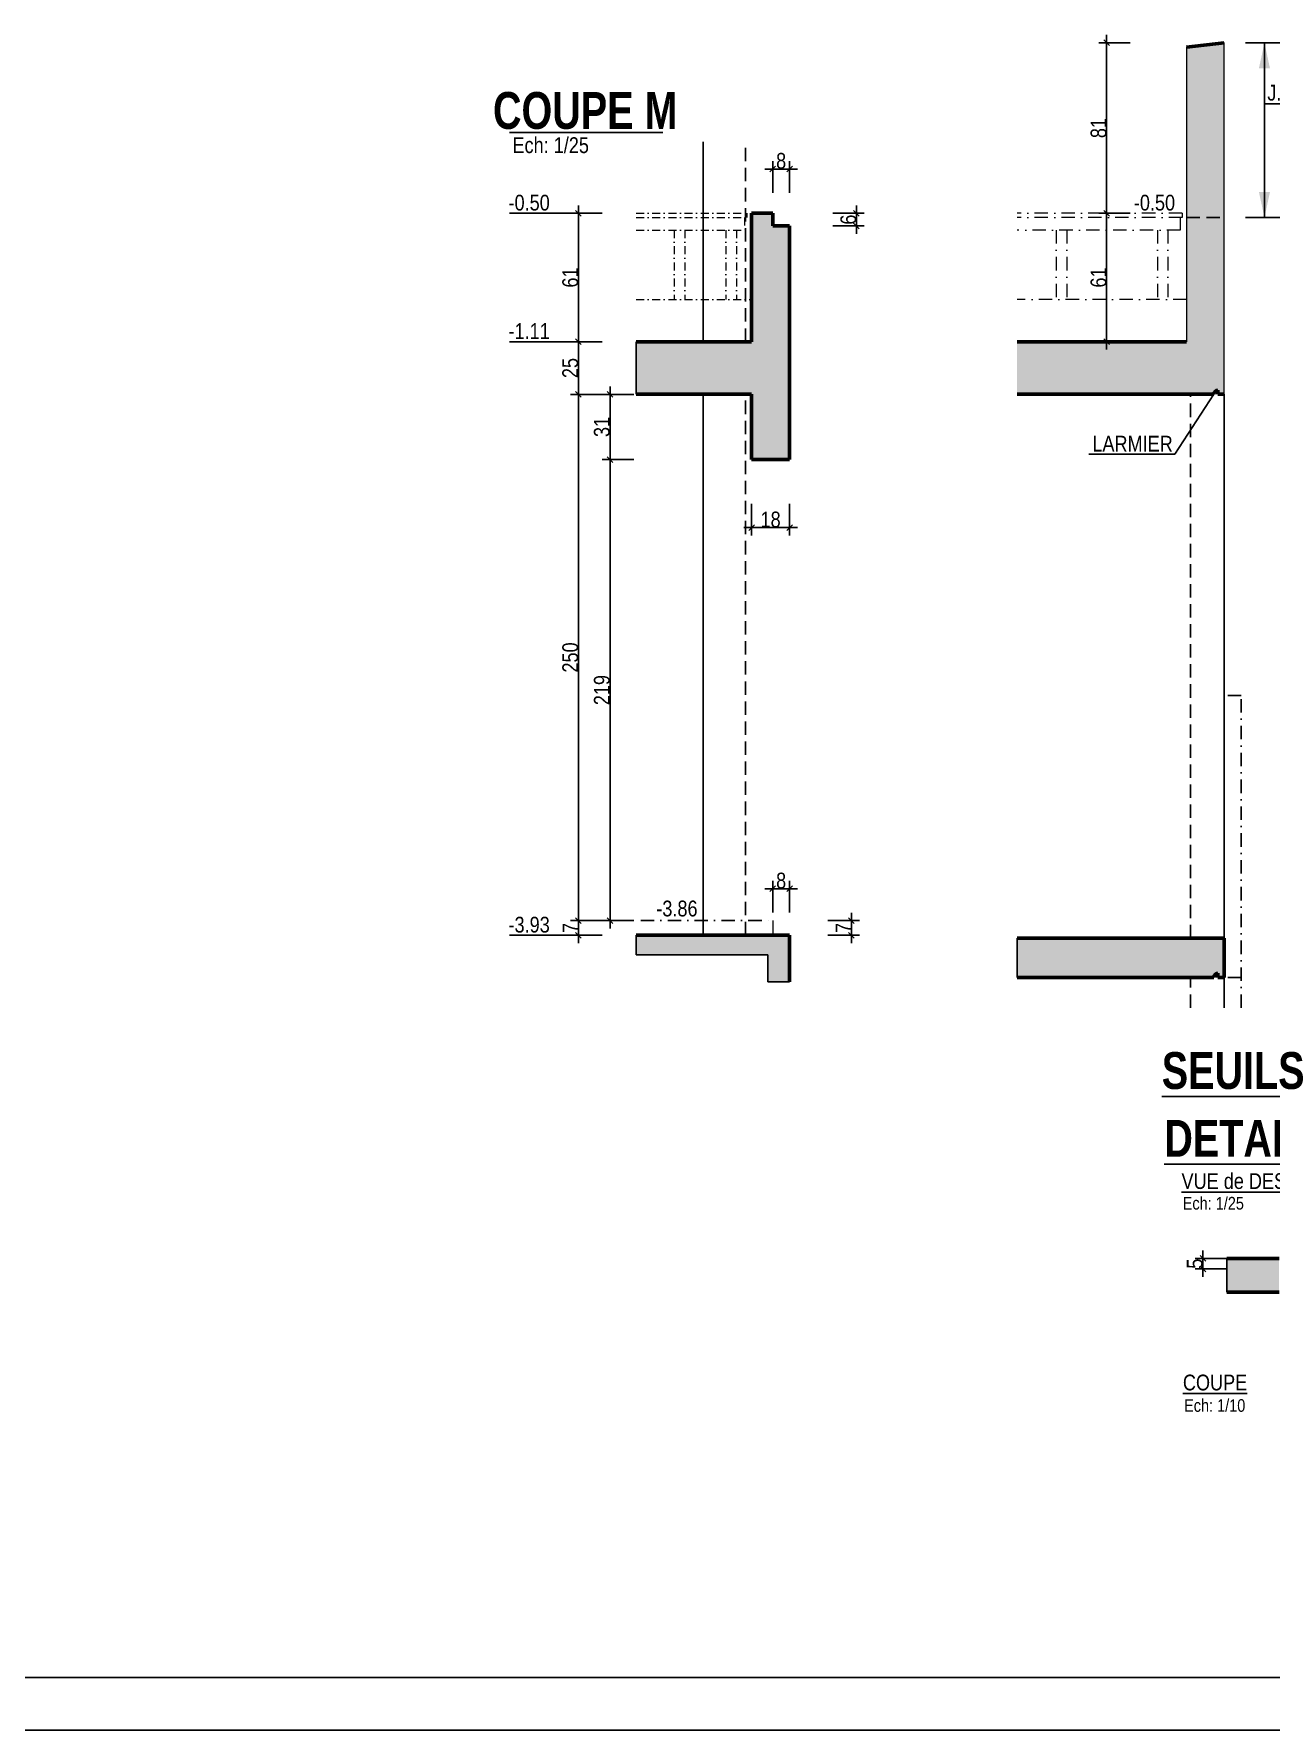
# Model space of a CAD drawing. Header units: millimetres. Extents: x 19188 to 26006, y -37354 to 0.
# Drawn here: x 21537 to 22712, y -37354 to -35742 of the extents above; entities that cross this region are included whole.
import ezdxf
from ezdxf.enums import TextEntityAlignment as Align

# ---------------------------------------------------------------- set-up
doc = ezdxf.new("R2010")
doc.units = ezdxf.units.MM
doc.linetypes.add('CACHEX2', pattern=[19.05, 12.7, -6.35])
doc.linetypes.add('TIRETPTX2', pattern=[50.8, 25.4, -12.7, 0, -12.7])
for name, color, linetype in [('01-Cad  2', 1, 'Continuous'), ('01_cote_gen', 4, 'Continuous'), ('01_linteaux', 2, 'Continuous'), ('01_murs_sup', 2, 'CACHEX2'), ('01_poch_BN', 9, 'Continuous'), ('01_poch_murs', 253, 'Continuous'), ('01_texte', 230, 'Continuous'), ('AA_COTES', 2, 'Continuous')]:
    doc.layers.add(name, color=color, linetype=linetype)
doc.layers.add('01_murs_coup', color=5, linetype='Continuous', lineweight=60)
doc.layers.add('01_tram_axes', color=2, linetype='TIRETPTX2', lineweight=9)
doc.styles.add('ARIAL NA', font='ARIALN.TTF')
doc.styles.add('impact', font='impact.ttf')
doc.styles.add('STYLE2', font='ARIALN.TTF')
doc.dimstyles.new('JB25', dxfattribs={"dimscale": 0.1, "dimtxt": 150, "dimasz": 15, "dimexe": 0.1, "dimexo": 0.1, "dimgap": 0.09, "dimtad": 1, "dimdec": 1, "dimlfac": 0.5, "dimdsep": 46, "dimtxsty": 'STYLE2', "dimblk1": 'BOND_G', "dimblk2": 'BOND_D', "dimsah": 1, "dimcen": 1.5, "dimdle": 0.01, "dimse1": 1, "dimse2": 1, "dimclrd": 4, "dimclre": 2, "dimclrt": 6, "dimazin": 2, "dimtfac": 2.333333, "dimtdec": 1, "dimtix": 1, "dimtmove": 2, "dimatfit": 3, "dimldrblk": 'BOND_G', "dimfxl": 1, "dimtolj": 1, "dimtzin": 0, "dimarcsym": 0})

# ---------------------------------------------------------------- blocks, each defined once
blk = doc.blocks.new('BOND_G')
at = {"layer": 'AA_COTES', "color": 0}
for p, q in [((0, -5), (0, 15)), ((5, 0), (-5, 0)), ((1.8, 1.8), (-1.8, -1.8))]:
    blk.add_line(p, q, dxfattribs=at)
blk = doc.blocks.new('BOND_D')
at = {"layer": 'AA_COTES', "color": 0}
for p, q in [((5, 0), (-5, 0)), ((-1.8, -1.8), (1.8, 1.8)), ((0, 5), (0, -15))]:
    blk.add_line(p, q, dxfattribs=at)
blk = doc.blocks.new('*D3416')
at = {"layer": '01_cote_gen', "color": 4, "lineweight": -2, "ltscale": 0.1, "transparency": 16777216}
blk.add_line((22555.6, -36033.4), (22555.6, -35914.4), dxfattribs=at)
at = {"layer": 'Defpoints', "color": 0, "ltscale": 0.1, "transparency": 16777216}
for p in [(22555.6, -35912.9), (22561.2, -35912.9), (22598.7, -36034.9)]:
    blk.add_point(p, dxfattribs=at)
at = {"layer": '01_cote_gen', "color": 4, "lineweight": -2, "ltscale": 0.1, "transparency": 16777216, "xscale": 1.5, "yscale": 1.5, "zscale": 1.5}
for name, p, rotation in [('BOND_D', (22555.6, -35912.9), 90), ('BOND_G', (22555.6, -36034.9), 270)]:
    blk.add_blockref(name, p, dxfattribs=dict(at, rotation=rotation))
at = {"layer": '01_cote_gen', "color": 6, "ltscale": 0.1, "transparency": 16777216, "insert": (22548, -35973.9), "char_height": 15, "attachment_point": 5, "rotation": 90, "style": 'STYLE2'}
blk.add_mtext('\\A1;61', dxfattribs=at)
blk = doc.blocks.new('*D3417')
at = {"layer": '01_cote_gen', "color": 4, "lineweight": -2, "ltscale": 0.1, "transparency": 16777216}
blk.add_line((22555.6, -35911.4), (22555.6, -35752.4), dxfattribs=at)
at = {"layer": 'Defpoints', "color": 0, "ltscale": 0.1, "transparency": 16777216}
for p in [(22555.6, -35750.9), (22667.4, -35750.9), (22563.1, -35912.9)]:
    blk.add_point(p, dxfattribs=at)
at = {"layer": '01_cote_gen', "color": 4, "lineweight": -2, "ltscale": 0.1, "transparency": 16777216, "xscale": 1.5, "yscale": 1.5, "zscale": 1.5}
for name, p, rotation in [('BOND_D', (22555.6, -35750.9), 90), ('BOND_G', (22555.6, -35912.9), 270)]:
    blk.add_blockref(name, p, dxfattribs=dict(at, rotation=rotation))
at = {"layer": '01_cote_gen', "color": 6, "ltscale": 0.1, "transparency": 16777216, "insert": (22548, -35831.9), "char_height": 15, "attachment_point": 5, "rotation": 90, "style": 'STYLE2'}
blk.add_mtext('\\A1;81', dxfattribs=at)
blk = doc.blocks.new('*D3419')
at = {"layer": '01_cote_gen', "color": 4, "lineweight": -2, "ltscale": 0.1, "transparency": 16777216}
blk.add_line((22788.7, -35752.4), (22788.7, -35915.4), dxfattribs=at)
at = {"layer": 'Defpoints', "color": 0, "ltscale": 0.1, "transparency": 16777216}
for p in [(22794.5, -35750.9), (22683.9, -35916.9), (22788.7, -35916.9)]:
    blk.add_point(p, dxfattribs=at)
at = {"layer": '01_cote_gen', "color": 4, "lineweight": -2, "ltscale": 0.1, "transparency": 16777216, "xscale": 1.5, "yscale": 1.5, "zscale": 1.5}
for name, p, rotation in [('BOND_G', (22788.7, -35750.9), 90), ('BOND_D', (22788.7, -35916.9), 270)]:
    blk.add_blockref(name, p, dxfattribs=dict(at, rotation=rotation))
at = {"layer": '01_cote_gen', "color": 6, "ltscale": 0.1, "transparency": 16777216, "insert": (22781.1, -35833.9), "char_height": 15, "attachment_point": 5, "rotation": 90, "style": 'STYLE2'}
blk.add_mtext('\\A1;83', dxfattribs=at)
blk = doc.blocks.new('*D3421')
at = {"layer": '01_cote_gen', "color": 4, "lineweight": -2, "ltscale": 0.1, "transparency": 16777216}
blk.add_line((22757.2, -35752.4), (22757.2, -35753.4), dxfattribs=at)
at = {"layer": 'Defpoints', "color": 0, "ltscale": 0.1, "transparency": 16777216}
for p in [(22627.4, -35754.9), (22663.4, -35750.9), (22757.2, -35754.9)]:
    blk.add_point(p, dxfattribs=at)
at = {"layer": '01_cote_gen', "color": 4, "lineweight": -2, "ltscale": 0.1, "transparency": 16777216, "xscale": 1.5, "yscale": 1.5, "zscale": 1.5}
for name, p, rotation in [('BOND_G', (22757.2, -35750.9), 90), ('BOND_D', (22757.2, -35754.9), 270)]:
    blk.add_blockref(name, p, dxfattribs=dict(at, rotation=rotation))
at = {"layer": '01_cote_gen', "color": 6, "ltscale": 0.1, "transparency": 16777216, "insert": (22749.7, -35742.3), "char_height": 15, "attachment_point": 5, "rotation": 90, "style": 'STYLE2'}
blk.add_mtext('\\A1;2', dxfattribs=at)
blk = doc.blocks.new('*D3422')
at = {"layer": '01_cote_gen', "color": 4, "lineweight": -2, "ltscale": 0.1, "transparency": 16777216}
blk.add_line((22817, -36036.4), (22817, -36083.4), dxfattribs=at)
at = {"layer": 'Defpoints', "color": 0, "ltscale": 0.1, "transparency": 16777216}
for p in [(22766.2, -36034.9), (22623, -36084.9), (22817, -36084.9)]:
    blk.add_point(p, dxfattribs=at)
at = {"layer": '01_cote_gen', "color": 4, "lineweight": -2, "ltscale": 0.1, "transparency": 16777216, "xscale": 1.5, "yscale": 1.5, "zscale": 1.5}
for name, p, rotation in [('BOND_G', (22817, -36034.9), 90), ('BOND_D', (22817, -36084.9), 270)]:
    blk.add_blockref(name, p, dxfattribs=dict(at, rotation=rotation))
at = {"layer": '01_cote_gen', "color": 6, "ltscale": 0.1, "transparency": 16777216, "insert": (22809.4, -36059.9), "char_height": 15, "attachment_point": 5, "rotation": 90, "style": 'STYLE2'}
blk.add_mtext('\\A1;25', dxfattribs=at)
blk = doc.blocks.new('*D3683')
at = {"layer": '01_cote_gen', "color": 4, "lineweight": -2, "transparency": 16777216}
blk.add_line((22647.1, -36914.4), (22647.1, -36907.4), dxfattribs=at)
at = {"layer": 'Defpoints', "color": 0, "transparency": 16777216}
for p in [(22647.1, -36905.9), (22719.4, -36905.9), (22719.4, -36915.9)]:
    blk.add_point(p, dxfattribs=at)
at = {"layer": '01_cote_gen', "color": 4, "lineweight": -2, "transparency": 16777216, "xscale": 1.5, "yscale": 1.5, "zscale": 1.5}
for name, p, rotation in [('BOND_D', (22647.1, -36905.9), 90), ('BOND_G', (22647.1, -36915.9), 270)]:
    blk.add_blockref(name, p, dxfattribs=dict(at, rotation=rotation))
at = {"layer": '01_cote_gen', "color": 6, "transparency": 16777216, "insert": (22639.4, -36910.9), "char_height": 15, "attachment_point": 5, "rotation": 90, "style": 'STYLE2'}
blk.add_mtext('\\A1;5', dxfattribs=at)
blk = doc.blocks.new('*D3795')
at = {"layer": '01_cote_gen', "color": 4, "lineweight": -2, "transparency": 16777216}
blk.add_line((22313.3, -36586.4), (22313.3, -36597.4), dxfattribs=at)
at = {"layer": 'Defpoints', "color": 0, "transparency": 16777216}
for p in [(22238.5, -36584.9), (22246.5, -36598.9), (22313.3, -36598.9)]:
    blk.add_point(p, dxfattribs=at)
at = {"layer": '01_cote_gen', "color": 4, "lineweight": -2, "transparency": 16777216, "xscale": 1.5, "yscale": 1.5, "zscale": 1.5}
for name, p, rotation in [('BOND_G', (22313.3, -36584.9), 90), ('BOND_D', (22313.3, -36598.9), 270)]:
    blk.add_blockref(name, p, dxfattribs=dict(at, rotation=rotation))
at = {"layer": '01_cote_gen', "color": 6, "transparency": 16777216, "insert": (22305.8, -36591.9), "char_height": 15, "attachment_point": 5, "rotation": 90, "style": 'STYLE2'}
blk.add_mtext('\\A1;7', dxfattribs=at)
blk = doc.blocks.new('*D3796')
at = {"layer": '01_cote_gen', "color": 4, "lineweight": -2, "transparency": 16777216}
blk.add_line((22240, -36554.7), (22253, -36554.7), dxfattribs=at)
at = {"layer": 'Defpoints', "color": 0, "transparency": 16777216}
for p in [(22254.5, -36554.7), (22238.5, -36584.9), (22254.5, -36596.9)]:
    blk.add_point(p, dxfattribs=at)
at = {"layer": '01_cote_gen', "color": 4, "lineweight": -2, "transparency": 16777216, "xscale": 1.5, "yscale": 1.5, "zscale": 1.5, "rotation": 180}
blk.add_blockref('BOND_G', (22238.5, -36554.7), dxfattribs=at)
at = {"layer": '01_cote_gen', "color": 4, "lineweight": -2, "transparency": 16777216, "xscale": 1.5, "yscale": 1.5, "zscale": 1.5}
blk.add_blockref('BOND_D', (22254.5, -36554.7), dxfattribs=at)
at = {"layer": '01_cote_gen', "color": 6, "transparency": 16777216, "insert": (22246.5, -36547), "char_height": 15, "attachment_point": 5, "style": 'STYLE2'}
blk.add_mtext('\\A1;8', dxfattribs=at)
blk = doc.blocks.new('*D3797')
at = {"layer": '01_cote_gen', "color": 4, "lineweight": -2, "ltscale": 0.1, "transparency": 16777216}
blk.add_line((22054, -36597.4), (22054, -36586.4), dxfattribs=at)
at = {"layer": 'Defpoints', "color": 0, "ltscale": 0.1, "transparency": 16777216}
for p in [(22054, -36584.9), (22154.8, -36584.9), (22154.8, -36598.9)]:
    blk.add_point(p, dxfattribs=at)
at = {"layer": '01_cote_gen', "color": 4, "lineweight": -2, "ltscale": 0.1, "transparency": 16777216, "xscale": 1.5, "yscale": 1.5, "zscale": 1.5}
for name, p, rotation in [('BOND_D', (22054, -36584.9), 90), ('BOND_G', (22054, -36598.9), 270)]:
    blk.add_blockref(name, p, dxfattribs=dict(at, rotation=rotation))
at = {"layer": '01_cote_gen', "color": 6, "ltscale": 0.1, "transparency": 16777216, "insert": (22046.5, -36591.9), "char_height": 15, "attachment_point": 5, "rotation": 90, "style": 'STYLE2'}
blk.add_mtext('\\A1;7', dxfattribs=at)
blk = doc.blocks.new('*D3799')
at = {"layer": '01_cote_gen', "color": 4, "lineweight": -2, "ltscale": 0.1, "transparency": 16777216}
blk.add_line((22084, -36583.4), (22084, -36148.4), dxfattribs=at)
at = {"layer": 'Defpoints', "color": 0, "ltscale": 0.1, "transparency": 16777216}
for p in [(22084, -36146.9), (22254.5, -36146.9), (22212.5, -36584.9, 10)]:
    blk.add_point(p, dxfattribs=at)
at = {"layer": '01_cote_gen', "color": 4, "lineweight": -2, "ltscale": 0.1, "transparency": 16777216, "xscale": 1.5, "yscale": 1.5, "zscale": 1.5}
for name, p, rotation in [('BOND_D', (22084, -36146.9), 90), ('BOND_G', (22084, -36584.9), 270)]:
    blk.add_blockref(name, p, dxfattribs=dict(at, rotation=rotation))
at = {"layer": '01_cote_gen', "color": 6, "ltscale": 0.1, "transparency": 16777216, "insert": (22076.3, -36365.9), "char_height": 15, "attachment_point": 5, "rotation": 90, "style": 'STYLE2'}
blk.add_mtext('\\A1;219', dxfattribs=at)
blk = doc.blocks.new('*D3800')
at = {"layer": '01_cote_gen', "color": 4, "lineweight": -2, "ltscale": 0.1, "transparency": 16777216}
blk.add_line((22084, -36145.4), (22084, -36086.4), dxfattribs=at)
at = {"layer": 'Defpoints', "color": 0, "ltscale": 0.1, "transparency": 16777216}
for p in [(22084, -36084.9), (22153.3, -36084.9), (22236.5, -36146.9)]:
    blk.add_point(p, dxfattribs=at)
at = {"layer": '01_cote_gen', "color": 4, "lineweight": -2, "ltscale": 0.1, "transparency": 16777216, "xscale": 1.5, "yscale": 1.5, "zscale": 1.5}
for name, p, rotation in [('BOND_D', (22084, -36084.9), 90), ('BOND_G', (22084, -36146.9), 270)]:
    blk.add_blockref(name, p, dxfattribs=dict(at, rotation=rotation))
at = {"layer": '01_cote_gen', "color": 6, "ltscale": 0.1, "transparency": 16777216, "insert": (22076.3, -36115.9), "char_height": 15, "attachment_point": 5, "rotation": 90, "style": 'STYLE2'}
blk.add_mtext('\\A1;31', dxfattribs=at)
blk = doc.blocks.new('*D3798')
at = {"layer": '01_cote_gen', "color": 4, "lineweight": -2, "ltscale": 0.1, "transparency": 16777216}
blk.add_line((22054, -36083.4), (22054, -36036.4), dxfattribs=at)
at = {"layer": 'Defpoints', "color": 0, "ltscale": 0.1, "transparency": 16777216}
for p in [(22054, -36034.9), (22111, -36034.9), (22111, -36084.9)]:
    blk.add_point(p, dxfattribs=at)
at = {"layer": '01_cote_gen', "color": 4, "lineweight": -2, "ltscale": 0.1, "transparency": 16777216, "xscale": 1.5, "yscale": 1.5, "zscale": 1.5}
for name, p, rotation in [('BOND_D', (22054, -36034.9), 90), ('BOND_G', (22054, -36084.9), 270)]:
    blk.add_blockref(name, p, dxfattribs=dict(at, rotation=rotation))
at = {"layer": '01_cote_gen', "color": 6, "ltscale": 0.1, "transparency": 16777216, "insert": (22046.3, -36059.9), "char_height": 15, "attachment_point": 5, "rotation": 90, "style": 'STYLE2'}
blk.add_mtext('\\A1;25', dxfattribs=at)
blk = doc.blocks.new('*D3801')
at = {"layer": '01_cote_gen', "color": 4, "lineweight": -2, "ltscale": 0.1, "transparency": 16777216}
blk.add_line((22054, -36583.4), (22054, -36086.4), dxfattribs=at)
at = {"layer": 'Defpoints', "color": 0, "ltscale": 0.1, "transparency": 16777216}
for p in [(22054, -36084.9), (22141.9, -36084.9), (22106.5, -36584.9, 10)]:
    blk.add_point(p, dxfattribs=at)
at = {"layer": '01_cote_gen', "color": 4, "lineweight": -2, "ltscale": 0.1, "transparency": 16777216, "xscale": 1.5, "yscale": 1.5, "zscale": 1.5}
for name, p, rotation in [('BOND_D', (22054, -36084.9), 90), ('BOND_G', (22054, -36584.9), 270)]:
    blk.add_blockref(name, p, dxfattribs=dict(at, rotation=rotation))
at = {"layer": '01_cote_gen', "color": 6, "ltscale": 0.1, "transparency": 16777216, "insert": (22046.3, -36334.9), "char_height": 15, "attachment_point": 5, "rotation": 90, "style": 'STYLE2'}
blk.add_mtext('\\A1;250', dxfattribs=at)
blk = doc.blocks.new('*D3802')
at = {"layer": '01_cote_gen', "color": 4, "lineweight": -2, "ltscale": 0.1, "transparency": 16777216}
blk.add_line((22253, -36211.5), (22220, -36211.5), dxfattribs=at)
at = {"layer": 'Defpoints', "color": 0, "ltscale": 0.1, "transparency": 16777216}
for p in [(22218.5, -36146.9), (22254.5, -36146.9), (22218.5, -36211.5)]:
    blk.add_point(p, dxfattribs=at)
at = {"layer": '01_cote_gen', "color": 4, "lineweight": -2, "ltscale": 0.1, "transparency": 16777216, "xscale": 1.5, "yscale": 1.5, "zscale": 1.5, "rotation": 180}
blk.add_blockref('BOND_D', (22218.5, -36211.5), dxfattribs=at)
at = {"layer": '01_cote_gen', "color": 4, "lineweight": -2, "ltscale": 0.1, "transparency": 16777216, "xscale": 1.5, "yscale": 1.5, "zscale": 1.5}
blk.add_blockref('BOND_G', (22254.5, -36211.5), dxfattribs=at)
at = {"layer": '01_cote_gen', "color": 6, "ltscale": 0.1, "transparency": 16777216, "insert": (22236.5, -36203.9), "char_height": 15, "attachment_point": 5, "style": 'STYLE2'}
blk.add_mtext('\\A1;18', dxfattribs=at)
blk = doc.blocks.new('*D3815')
at = {"layer": '01_cote_gen', "color": 4, "lineweight": -2, "ltscale": 0.1, "transparency": 16777216}
blk.add_line((22318, -35914.4), (22318, -35923.4), dxfattribs=at)
at = {"layer": 'Defpoints', "color": 0, "ltscale": 0.1, "transparency": 16777216}
for p in [(22238.5, -35912.9), (22246.5, -35924.9), (22318, -35924.9)]:
    blk.add_point(p, dxfattribs=at)
at = {"layer": '01_cote_gen', "color": 4, "lineweight": -2, "ltscale": 0.1, "transparency": 16777216, "xscale": 1.5, "yscale": 1.5, "zscale": 1.5}
for name, p, rotation in [('BOND_G', (22318, -35912.9), 90), ('BOND_D', (22318, -35924.9), 270)]:
    blk.add_blockref(name, p, dxfattribs=dict(at, rotation=rotation))
at = {"layer": '01_cote_gen', "color": 6, "ltscale": 0.1, "transparency": 16777216, "insert": (22310.4, -35918.9), "char_height": 15, "attachment_point": 5, "rotation": 90, "style": 'STYLE2'}
blk.add_mtext('\\A1;6', dxfattribs=at)
blk = doc.blocks.new('*D3816')
at = {"layer": '01_cote_gen', "color": 4, "lineweight": -2, "ltscale": 0.1, "transparency": 16777216}
blk.add_line((22240, -35870.8), (22253, -35870.8), dxfattribs=at)
at = {"layer": 'Defpoints', "color": 0, "ltscale": 0.1, "transparency": 16777216}
for p in [(22254.5, -35870.8), (22238.5, -35912.9), (22254.5, -35924.9)]:
    blk.add_point(p, dxfattribs=at)
at = {"layer": '01_cote_gen', "color": 4, "lineweight": -2, "ltscale": 0.1, "transparency": 16777216, "xscale": 1.5, "yscale": 1.5, "zscale": 1.5, "rotation": 180}
blk.add_blockref('BOND_G', (22238.5, -35870.8), dxfattribs=at)
at = {"layer": '01_cote_gen', "color": 4, "lineweight": -2, "ltscale": 0.1, "transparency": 16777216, "xscale": 1.5, "yscale": 1.5, "zscale": 1.5}
blk.add_blockref('BOND_D', (22254.5, -35870.8), dxfattribs=at)
at = {"layer": '01_cote_gen', "color": 6, "ltscale": 0.1, "transparency": 16777216, "insert": (22246.5, -35863.1), "char_height": 15, "attachment_point": 5, "style": 'STYLE2'}
blk.add_mtext('\\A1;8', dxfattribs=at)
blk = doc.blocks.new('*D3817')
at = {"layer": '01_cote_gen', "color": 4, "lineweight": -2, "ltscale": 0.1, "transparency": 16777216}
blk.add_line((22054, -36033.4), (22054, -35914.4), dxfattribs=at)
at = {"layer": 'Defpoints', "color": 0, "ltscale": 0.1, "transparency": 16777216}
for p in [(22054, -35912.9), (22131.5, -35912.9), (22131.5, -36034.9)]:
    blk.add_point(p, dxfattribs=at)
at = {"layer": '01_cote_gen', "color": 4, "lineweight": -2, "ltscale": 0.1, "transparency": 16777216, "xscale": 1.5, "yscale": 1.5, "zscale": 1.5}
for name, p, rotation in [('BOND_D', (22054, -35912.9), 90), ('BOND_G', (22054, -36034.9), 270)]:
    blk.add_blockref(name, p, dxfattribs=dict(at, rotation=rotation))
at = {"layer": '01_cote_gen', "color": 6, "ltscale": 0.1, "transparency": 16777216, "insert": (22046.3, -35973.9), "char_height": 15, "attachment_point": 5, "rotation": 90, "style": 'STYLE2'}
blk.add_mtext('\\A1;61', dxfattribs=at)

msp = doc.modelspace()

# ---------------------------------------------------------------- hatches: boundary and pattern name
at = {"layer": '01_poch_BN', "ltscale": 0.1}
h = msp.add_hatch(color=256, dxfattribs=at)
h.dxf.hatch_style = 1
h.paths.add_polyline_path([(22667.4, -35916.88), (22631.4, -35916.88), (22631.4, -36034.88), (22470.63, -36034.88), (22470.63, -36084.88), (22657.4, -36084.88, -0.4142136), (22661.4, -36080.88), (22661.4, -36084.88), (22667.4, -36084.88)])
h.paths.add_polyline_path([(22667.4, -35750.88), (22631.4, -35754.88), (22631.4, -35916.88), (22667.4, -35916.88)])
h = msp.add_hatch(color=256, dxfattribs=at)
h.dxf.hatch_style = 1
h.paths.add_polyline_path([(22254.51, -36034.88), (22254.51, -35924.88), (22238.51, -35924.88), (22238.51, -35912.88), (22218.51, -35912.88), (22218.51, -36034.88), (22108.79, -36034.88), (22108.79, -36084.88), (22218.51, -36084.88), (22218.51, -36146.88), (22254.51, -36146.88)])
h = msp.add_hatch(color=256, dxfattribs=at)
h.dxf.hatch_style = 1
h.paths.add_polyline_path([(22254.51, -36598.88), (22108.79, -36598.88), (22108.79, -36617.59), (22233.83, -36617.59), (22233.83, -36643.22), (22254.51, -36643.22)])
h = msp.add_hatch(color=256, dxfattribs=at)
h.dxf.hatch_style = 1
h.paths.add_polyline_path([(22667.4, -36601.72), (22470.63, -36601.72), (22470.63, -36638.88), (22657.4, -36638.88, -0.4142136), (22661.4, -36634.88), (22661.4, -36638.88), (22667.4, -36638.88)])
at = {"layer": '01_poch_BN'}
h = msp.add_hatch(color=256, dxfattribs=at)
h.dxf.hatch_style = 1
h.paths.add_polyline_path([(22719.36, -36905.88), (22669.83, -36905.88), (22669.83, -36937.88), (22719.36, -36937.88)])
h.paths.add_polyline_path([(22971.76, -36905.88), (22922.23, -36905.88), (22922.23, -36937.88), (22971.76, -36937.88)])

# ---------------------------------------------------------------- linework, layer by layer
at = {"layer": '01-Cad  2'}
for p, q in [((24956.21, -37304.02), (19237.71, -37304.02)), ((24956.21, -37354.02), (19187.71, -37354.02))]:
    msp.add_line(p, q, dxfattribs=at)
at = {"layer": '01_cote_gen', "ltscale": 0.1}
msp.add_line((22233.83, -36643.22, 9.99), (22254.51, -36643.22, 9.99), dxfattribs=at)
at = {"layer": '01_linteaux'}
for p, q in [((22172.51, -36034.88), (22172.51, -35845)), ((22172.51, -36598.88, 9.99), (22172.51, -36084.88)), ((22667.4, -36601.72), (22667.4, -36084.88)), ((22667.4, -36667.67), (22667.4, -36638.88))]:
    msp.add_line(p, q, dxfattribs=at)
at = {"layer": '01_linteaux', "linetype": 'TIRETPTX2', "ltscale": 0.5}
for p, q in [((22683.4, -36370.88), (22667.4, -36370.88)), ((22683.4, -36667.67), (22683.4, -36370.88)), ((22113.32, -36584.88, 9.99), (22238.51, -36584.88, 9.99)), ((22683.4, -36638.88), (22667.4, -36638.88))]:
    msp.add_line(p, q, dxfattribs=at)
at = {"layer": '01_murs_coup'}
for p, q in [((22667.4, -35750.88), (22631.4, -35754.88)), ((22218.51, -35912.88), (22218.51, -36034.88)), ((22218.51, -35912.88), (22238.51, -35912.88)), ((22238.51, -35912.88), (22238.51, -35924.88)), ((22238.51, -35924.88), (22254.51, -35924.88)), ((22254.51, -35924.88), (22254.51, -36034.88)), ((22108.79, -36034.88), (22218.51, -36034.88)), ((22254.51, -36146.88), (22254.51, -36034.88)), ((22631.4, -36034.88), (22470.63, -36034.88)), ((22661.4, -36084.88), (22661.4, -36080.88)), ((22108.79, -36084.88), (22218.51, -36084.88)), ((22218.51, -36146.88), (22218.51, -36084.88)), ((22657.4, -36084.88), (22470.63, -36084.88)), ((22667.4, -36084.88), (22661.4, -36084.88)), ((22218.51, -36146.88), (22254.51, -36146.88)), ((22254.51, -36598.65, 9.99), (22254.51, -36643.22, 9.99)), ((22108.79, -36598.88, 9.99), (22254.51, -36598.88, 9.99)), ((22470.63, -36601.72), (22667.4, -36601.72)), ((22667.4, -36601.72), (22667.4, -36638.88)), ((22657.4, -36638.88), (22470.63, -36638.88)), ((22661.4, -36638.88), (22661.4, -36634.88)), ((22667.4, -36638.88), (22661.4, -36638.88)), ((22719.36, -36905.88), (22669.83, -36905.88)), ((22719.36, -36937.88), (22669.83, -36937.88))]:
    msp.add_line(p, q, dxfattribs=at)
at = {"layer": '01_murs_coup', "linetype": 'Continuous', "lineweight": 0}
for p, q in [((22631.4, -35754.88), (22631.4, -36034.88)), ((22667.4, -36084.88), (22667.4, -35750.88))]:
    msp.add_line(p, q, dxfattribs=at)
at = {"layer": '01_murs_coup'}
for centre in [(22661.4, -36084.88), (22661.4, -36638.88)]:
    msp.add_arc(centre, 4, 90, 180, dxfattribs=at)
at = {"layer": '01_murs_sup'}
for p, q in [((22212.51, -36034.88), (22212.51, -35845)), ((22631.4, -35916.88), (22667.4, -35916.88)), ((22212.51, -36598.88, 9.99), (22212.51, -36084.88)), ((22635.4, -36601.72), (22635.4, -36084.88)), ((22635.4, -36667.67), (22635.4, -36638.88))]:
    msp.add_line(p, q, dxfattribs=at)
at = {"layer": '01_poch_BN', "ltscale": 0.1}
for p, q in [((22108.79, -36034.88), (22108.79, -36084.88)), ((22108.79, -36598.88, 9.99), (22108.79, -36617.59, 9.99)), ((22470.63, -36601.72), (22470.63, -36638.88)), ((22108.79, -36617.59, 9.99), (22233.83, -36617.59, 9.99)), ((22233.83, -36617.59, 9.99), (22233.83, -36643.22, 9.99))]:
    msp.add_line(p, q, dxfattribs=at)
at = {"layer": '01_poch_murs'}
msp.add_line((22669.83, -36905.88), (22669.83, -36937.88), dxfattribs=at)
at = {"layer": '01_texte'}
for p, q in [((22723.55, -35750.88), (22687.47, -35750.88)), ((22705.51, -35750.88), (22705.51, -35916.88)), ((22705.51, -35808.89), (22750.71, -35808.89)), ((21988.64, -35836.26), (22134.24, -35836.26)), ((22046.47, -35912.88), (21988.51, -35912.88)), ((22723.55, -35916.88), (22687.47, -35916.88)), ((22046.47, -36034.88), (21988.51, -36034.88)), ((22657.4, -36084.88), (22620.34, -36141.88)), ((22538.81, -36141.88), (22620.34, -36141.88)), ((22046.47, -36598.88, 9.99), (21988.51, -36598.88, 9.99))]:
    msp.add_line(p, q, dxfattribs=at)
for points in [[(22705.51, -35750.88), (22700.26, -35775.11), (22705.51, -35775.11)], [(22705.51, -35750.88), (22710.76, -35775.11), (22705.51, -35775.11)], [(22705.51, -35916.88), (22700.26, -35892.65), (22705.51, -35892.65)], [(22705.51, -35916.88), (22710.76, -35892.65), (22705.51, -35892.65)]]:
    msp.add_solid(points, dxfattribs=at)
at = {"layer": '01_tram_axes', "ltscale": 0.3}
for p, q in [((22108.79, -35912.88), (22213.78, -35912.88)), ((22108.79, -35916.88), (22213.78, -35916.88)), ((22211.78, -35916.88), (22211.78, -35928.88)), ((22213.78, -35912.88), (22213.78, -35916.88)), ((22108.79, -35928.88), (22211.78, -35928.88)), ((22145.01, -35928.88), (22145.01, -35994.88)), ((22155.01, -35928.88), (22155.01, -35994.88)), ((22194.02, -35928.88), (22194.02, -35994.88)), ((22204.02, -35928.88), (22204.02, -35994.88)), ((22108.79, -35994.88), (22218.51, -35994.88))]:
    msp.add_line(p, q, dxfattribs=at)
at = {"layer": '01_tram_axes', "ltscale": 0.5}
for p, q in [((22627.4, -35912.88), (22470.63, -35912.88)), ((22627.4, -35916.88), (22470.63, -35916.88)), ((22625.4, -35916.88), (22625.4, -35928.88)), ((22627.4, -35912.88), (22627.4, -35916.88)), ((22625.4, -35928.88), (22470.63, -35928.88)), ((22507.83, -35928.88), (22507.83, -35994.88)), ((22517.83, -35928.88), (22517.83, -35994.88)), ((22603.83, -35928.88), (22603.83, -35994.88)), ((22613.83, -35928.88), (22613.83, -35994.88)), ((22631.4, -35994.88), (22470.63, -35994.88))]:
    msp.add_line(p, q, dxfattribs=at)
at = {"layer": '01_tram_axes'}
msp.add_line((22238.51, -36584.88, 9.99), (22238.51, -36598.88, 9.99), dxfattribs=at)

# ---------------------------------------------------------------- texts
at = {"layer": '01_texte'}
for s, height, style, p in [('J.scié', 15, 'ARIAL NA', (22708.25, -35805.81)), ('Ech: 1/25', 15, 'STYLE2', (21991.37, -35855.66)), ('-0.50', 15, 'ARIAL NA', (21987.61, -35910.26)), ('-0.50', 15, 'ARIAL NA', (22581.47, -35910.26)), ('-1.11', 15, 'ARIAL NA', (21987.61, -36032.26)), ('LARMIER', 15, 'ARIAL NA', (22542.08, -36139.26)), ('-3.86', 15, 'ARIAL NA', (22127.97, -36580.91, 9.99)), ('-3.93', 15, 'ARIAL NA', (21987.61, -36596.26, 9.99)), ('%%UVUE de DESSUS', 15, 'ARIAL NA', (22626.76, -36839.88)), (' Ech: 1/25', 12, 'ARIAL NA', (22624.1, -36859.48)), ('%%UCOUPE', 15, 'ARIAL NA', (22628.07, -37031.28)), (' Ech: 1/10', 12, 'ARIAL NA', (22625.41, -37051.61))]:
    msp.add_text(s, height=height, dxfattribs=dict(at, style=style)).set_placement(p)
at = {"layer": '01_texte', "style": 'impact'}
msp.add_text('COUPE M', height=35, dxfattribs=at).set_placement((22060.45, -35815.15), align=Align.MIDDLE)
for s, p in [('%%USEUILS', (22675.8, -36755.38)), ('%%UDETAIL "3"', (22711.67, -36819.8))]:
    msp.add_text(s, height=35, dxfattribs=at).set_placement(p, align=Align.BOTTOM_CENTER)

# ---------------------------------------------------------------- dimensions: what is measured, and where the dimension line sits
at = {"layer": '01_cote_gen', "ltscale": 0.1}
for base, p1, p2, picture, middle in [((22555.65, -35750.88), (22563.15, -35912.88), (22667.4, -35750.88), '*D3417', (22547.98, -35831.88)), ((22788.75, -35916.88), (22794.54, -35750.88), (22683.93, -35916.88), '*D3419', (22781.08, -35833.88)), ((22053.97, -35912.88), (22131.54, -36034.88), (22131.54, -35912.88), '*D3817', (22046.3, -35973.88)), ((22318.02, -35924.88), (22238.51, -35912.88), (22246.51, -35924.88), '*D3815', (22310.35, -35918.88)), ((22555.65, -35912.88), (22598.71, -36034.88), (22561.23, -35912.88), '*D3416', (22547.98, -35973.88)), ((22053.97, -36034.88), (22110.99, -36084.88), (22110.99, -36034.88), '*D3798', (22046.3, -36059.88)), ((22817.04, -36084.88), (22766.25, -36034.88), (22622.96, -36084.88), '*D3422', (22809.38, -36059.88)), ((22053.97, -36084.88), (22106.47, -36584.88, 9.99), (22141.87, -36084.88), '*D3801', (22046.3, -36334.88)), ((22083.97, -36084.88), (22236.51, -36146.88), (22153.26, -36084.88), '*D3800', (22076.31, -36115.88)), ((22083.97, -36146.88), (22212.51, -36584.88, 9.99), (22254.51, -36146.88), '*D3799', (22076.31, -36365.88)), ((22053.97, -36584.88, 9.99), (22154.81, -36598.88, 9.99), (22154.81, -36584.88, 9.99), '*D3797', (22046.46, -36591.88, 9.99))]:
    dim = msp.add_linear_dim(base=base, p1=p1, p2=p2, angle=90, dimstyle='JB25', dxfattribs=at)
    dim.commit()
    dim.dimension.update_dxf_attribs({"geometry": picture, "text_midpoint": middle})
dim = msp.add_linear_dim(base=(22757.2, -35754.88), p1=(22663.35, -35750.88), p2=(22627.35, -35754.88), angle=90, dimstyle='JB25', dxfattribs=at)
dim.commit()
dim.dimension.update_dxf_attribs({"geometry": '*D3421', "text_midpoint": (22749.66, -35742.29), "dimtype": 160})
for base, p1, p2, picture, middle in [((22254.51, -35870.77), (22238.51, -35912.88), (22254.51, -35924.88), '*D3816', (22246.51, -35863.1)), ((22218.51, -36211.54), (22254.51, -36146.88), (22218.51, -36146.88), '*D3802', (22236.51, -36203.87))]:
    dim = msp.add_linear_dim(base=base, p1=p1, p2=p2, dimstyle='JB25', dxfattribs=at)
    dim.commit()
    dim.dimension.update_dxf_attribs({"geometry": picture, "text_midpoint": middle})
at = {"layer": '01_cote_gen'}
dim = msp.add_linear_dim(base=(22254.51, -36554.7, 9.99), p1=(22238.51, -36584.88, 9.99), p2=(22254.51, -36596.88, 9.99), dimstyle='JB25', dxfattribs=at)
dim.commit()
dim.dimension.update_dxf_attribs({"geometry": '*D3796', "text_midpoint": (22246.51, -36547.04, 9.99)})
for base, p1, p2, picture, middle in [((22313.26, -36598.88, 9.99), (22238.51, -36584.88, 9.99), (22246.51, -36598.88, 9.99), '*D3795', (22305.75, -36591.88, 9.99)), ((22647.08, -36905.88), (22719.36, -36915.88), (22719.36, -36905.88), '*D3683', (22639.45, -36910.88))]:
    dim = msp.add_linear_dim(base=base, p1=p1, p2=p2, angle=90, dimstyle='JB25', dxfattribs=at)
    dim.commit()
    dim.dimension.update_dxf_attribs({"geometry": picture, "text_midpoint": middle})

doc.saveas('drawing.dxf')
